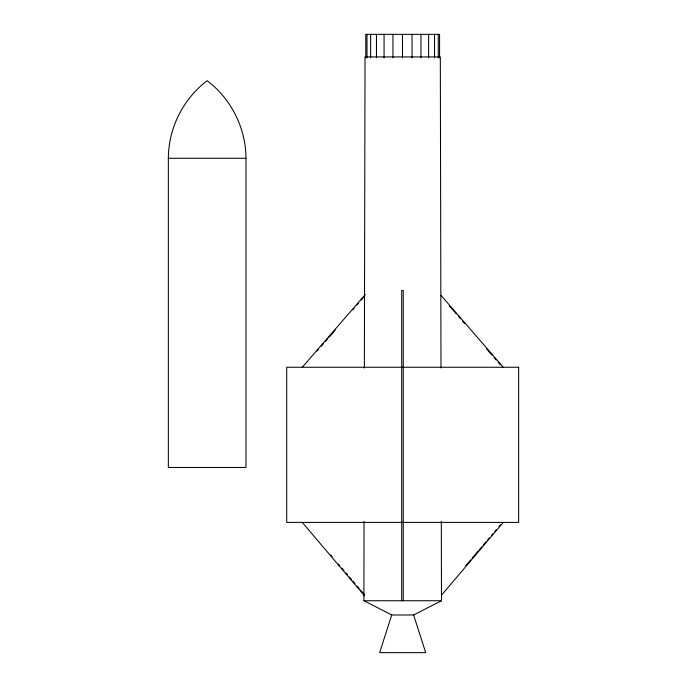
<?xml version="1.0" encoding="UTF-8"?>
<svg xmlns="http://www.w3.org/2000/svg" width="687" height="687" viewBox="0 0 687 687"><rect width="100%" height="100%" fill="white"/><g stroke="black" fill="none" stroke-linecap="round" stroke-linejoin="round"><path stroke-width="1.03" d="M441.32 521.364L441.492 600.739L413.617 614.985L391.736 614.985L363.895 600.678L364.041 521.364M364.368 367.983L365.037 56.918L440.324 56.918L440.994 367.983M168.349 158.285C168.444 128.186 183.137 98.842 207.165 80.714C231.193 98.842 245.877 128.186 245.972 158.285L245.972 467.461L168.349 467.461L168.349 158.285L245.972 158.285M391.736 614.985L379.636 652.65L425.708 652.65L413.617 614.985M465.786 565.65L470.638 559.939M472.021 558.308L478.255 550.957M479.638 549.325L481.716 546.878M483.107 545.246L485.872 541.983M487.263 540.351L489.342 537.904M491.42 535.456L492.802 533.825M494.88 531.369L496.263 529.737M499.037 526.474L500.419 524.842M441.629 595.028L503.279 522.395M302.28 367.262L365.278 294.517M317.059 351.091L318.459 349.477M321.258 346.248L323.354 343.818M325.458 341.396L327.562 338.974M328.961 337.351L335.256 330.078M352.757 309.871L354.157 308.257M356.957 305.019L358.356 303.405M361.156 300.176L363.26 297.746M363.87 600.739L441.492 600.739M440.977 295.324L503.279 367.262M449.298 305.835L456.297 313.916M458.401 316.338L460.505 318.768M462.6 321.19L464.704 323.611M486.405 348.67L492.004 355.136M494.099 357.558L496.203 359.988M498.298 362.41L500.402 364.84M330.765 555.036L332.147 556.668M338.382 564.018L339.773 565.65M341.851 568.097L343.929 570.545M346.008 572.992L347.39 574.624M349.468 577.071L351.546 579.519M352.929 581.159L355.007 583.606M357.085 586.054L359.164 588.501M360.555 590.133L364.711 595.028M302.28 522.395L364.625 595.844M439.568 57.802L439.568 34.35L365.785 34.35L365.785 57.802M438.263 34.35L438.263 57.802M434.536 34.35L434.536 57.802M428.628 34.35L428.628 57.802M420.959 34.35L420.959 57.802M412.045 34.35L412.045 57.802M403.252 600.739L403.252 290.472L401.706 290.472L401.706 600.739M402.488 34.35L402.488 57.802M392.947 34.35L392.947 57.802M384.067 34.35L384.067 57.802M376.459 34.35L376.459 57.802M370.637 34.35L370.637 57.802M366.995 34.35L366.995 57.802M518.651 367.262L286.711 367.262L286.711 522.395L518.651 522.395L518.651 367.262"/></g></svg>
